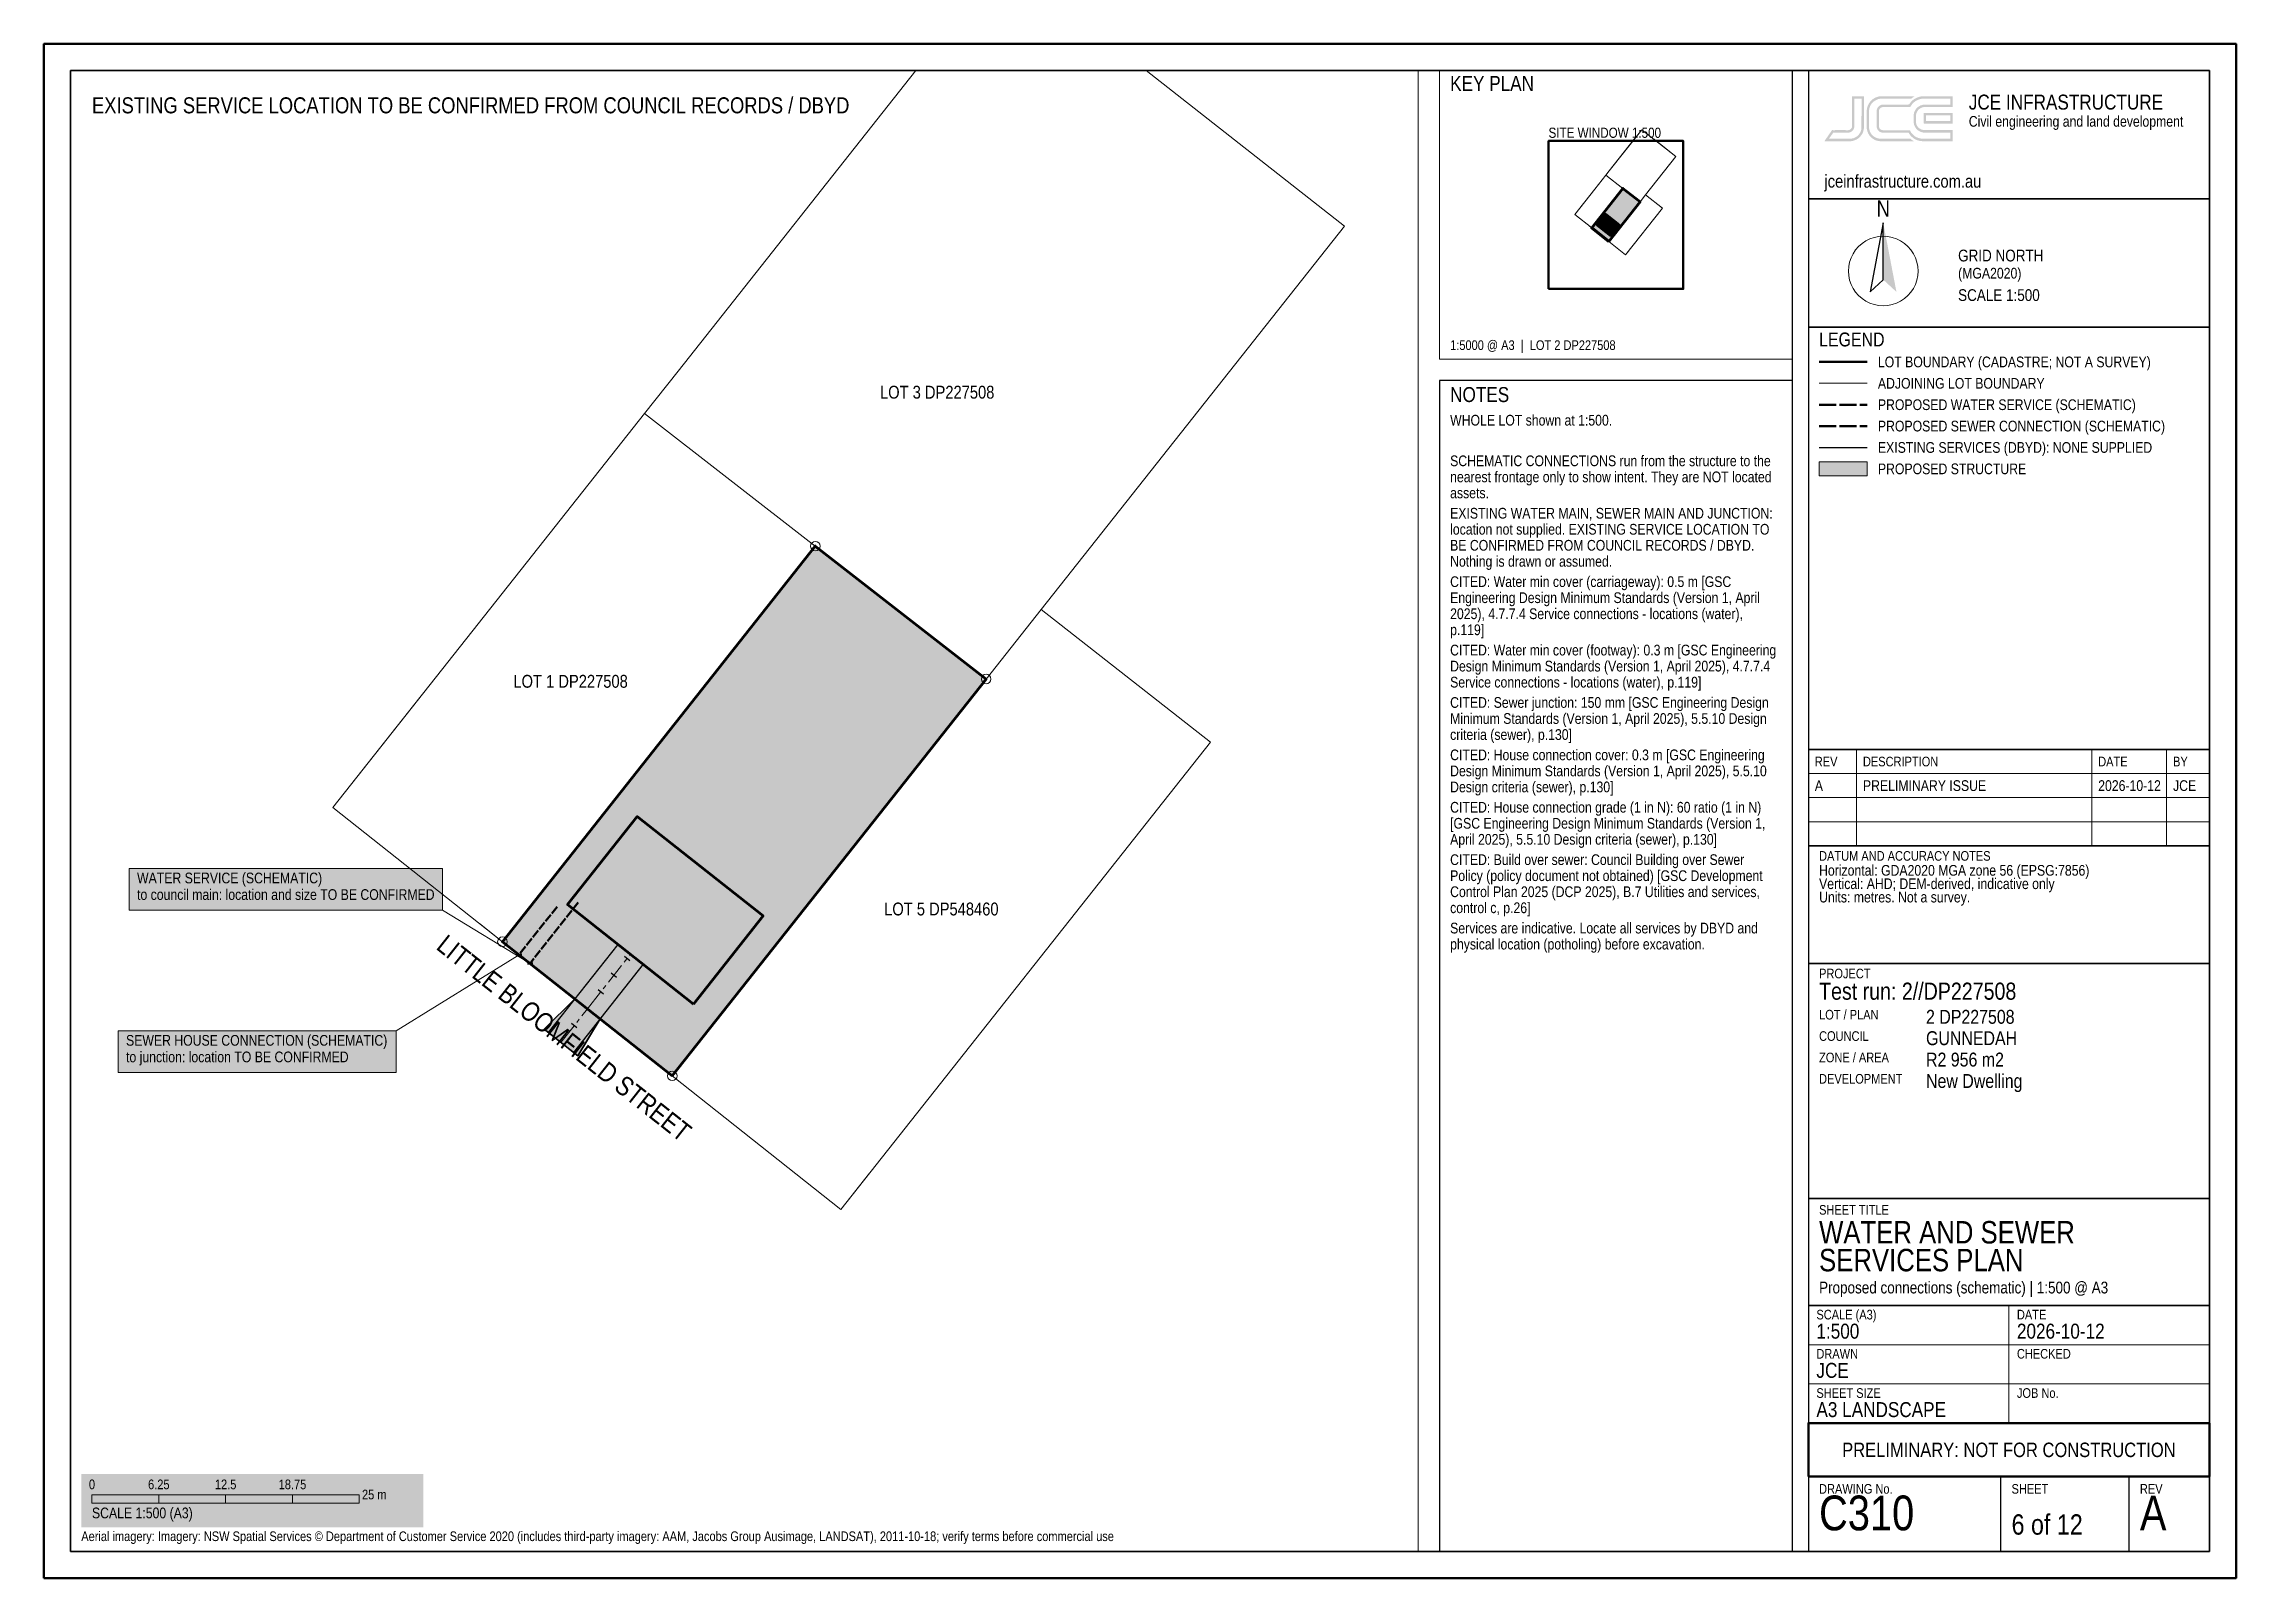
# Paper-space layout 'C310' of a CAD drawing. Header units: metres, sheet in millimetres. Extents: x 5 to 415, y 5 to 292.
# The model-space entities are those that its viewports show. They can reach past a viewport. Long polylines and large blocks are cut down to what shows.
import ezdxf
from ezdxf.enums import TextEntityAlignment as Align

# ---------------------------------------------------------------- set-up
doc = ezdxf.new("R2010")
doc.units = ezdxf.units.M
doc.header["$LTSCALE"] = 2.5
doc.linetypes.add('CENTER', pattern=[5.08, 3.175, -0.635, 0.635, -0.635])
doc.linetypes.add('DASHED', pattern=[1.524, 1.27, -0.254])
for name, color, linetype, lineweight in [('A-BLDG-SLAB', 5, 'CONTINUOUS', 50), ('C-ANNO-LOGO', 2, 'CONTINUOUS', 13), ('C-ANNO-LOTN', 7, 'CONTINUOUS', 25), ('C-ANNO-NOTE', 7, 'CONTINUOUS', 18), ('C-ANNO-NRTH', 7, 'CONTINUOUS', 18), ('C-ANNO-ROAD', 7, 'CONTINUOUS', 25), ('C-ANNO-STMP', 1, 'CONTINUOUS', 35), ('C-ANNO-TABL', 7, 'CONTINUOUS', 18), ('C-ANNO-TTLB', 7, 'CONTINUOUS', 25), ('C-ANNO-WNDW', 1, 'CONTINUOUS', 35), ('C-DATA-NONE', 1, 'CONTINUOUS', 25), ('C-DRIV-CNTR', 6, 'CENTER', 18), ('C-DRIV-XOVR', 7, 'CONTINUOUS', 35), ('C-IMAG-AERL', 8, 'CONTINUOUS', 13), ('C-PROP-ADJN', 9, 'CONTINUOUS', 13), ('C-PROP-BDY', 3, 'CONTINUOUS', 50), ('C-UTIL-OTHR', 8, 'CONTINUOUS', 25), ('C-UTIL-SEWR', 3, 'CONTINUOUS', 25), ('C-UTIL-WATR', 5, 'CONTINUOUS', 25)]:
    doc.layers.add(name, color=color, linetype=linetype, lineweight=lineweight)
doc.layers.add('C-ANNO-VPRT', color=7, linetype='CONTINUOUS', lineweight=13, plot=False)
doc.styles.add('ARIAL NARROW', font='arialn.ttf')
picture_1 = doc.add_image_def('image2.png', size_in_pixel=(572, 630))

msp = doc.modelspace()

# ---------------------------------------------------------------- hatches: boundary and pattern name
at = {"layer": 'A-BLDG-SLAB', "true_color": 0x1a33b2}
for points in [[(238462.93, 6569526.4), (238462.75, 6569526.24), (238462.57, 6569526.1), (238462.37, 6569525.97), (238462.16, 6569525.87), (238461.94, 6569525.79), (238461.71, 6569525.73), (238461.48, 6569525.69), (238461.24, 6569525.67), (238461.01, 6569525.68), (238460.77, 6569525.71), (238460.54, 6569525.76), (238460.32, 6569525.84), (238460.11, 6569525.93), (238459.9, 6569526.05), (238459.71, 6569526.19), (238447.94, 6569535.49), (238447.76, 6569535.64), (238447.6, 6569535.81), (238447.46, 6569536), (238447.33, 6569536.2), (238447.23, 6569536.41), (238447.15, 6569536.63), (238447.08, 6569536.86), (238447.05, 6569537.09), (238447.03, 6569537.33), (238447.04, 6569537.56), (238447.07, 6569537.8), (238447.12, 6569538.03), (238447.2, 6569538.25), (238447.29, 6569538.46), (238447.41, 6569538.67), (238447.55, 6569538.86), (238454.06, 6569547.1), (238454.21, 6569547.27), (238454.38, 6569547.44), (238454.57, 6569547.58), (238454.77, 6569547.7), (238454.98, 6569547.81), (238455.2, 6569547.89), (238455.43, 6569547.95), (238455.66, 6569547.99), (238455.9, 6569548.01), (238456.13, 6569548), (238456.36, 6569547.97), (238456.59, 6569547.92), (238456.82, 6569547.84), (238457.03, 6569547.75), (238457.24, 6569547.63), (238457.43, 6569547.49), (238469.2, 6569538.19), (238469.37, 6569538.04), (238469.53, 6569537.86), (238469.68, 6569537.68), (238469.8, 6569537.48), (238469.91, 6569537.27), (238469.99, 6569537.05), (238470.05, 6569536.82), (238470.09, 6569536.59), (238470.11, 6569536.35), (238470.1, 6569536.12), (238470.07, 6569535.88), (238470.02, 6569535.65), (238469.94, 6569535.43), (238469.85, 6569535.22), (238469.73, 6569535.01), (238469.59, 6569534.82), (238463.08, 6569526.58)], [(238449.43, 6569537.37), (238455.94, 6569545.61), (238467.71, 6569536.31), (238461.2, 6569528.07)]]:
    msp.add_hatch(color=7, dxfattribs=at).paths.add_polyline_path(points)
at = {"layer": 'A-BLDG-SLAB', "true_color": 0xc7d6ff, "transparency": 33554623}
msp.add_hatch(color=7, dxfattribs=at).paths.add_polyline_path([(238449.43, 6569537.37), (238455.94, 6569545.61), (238467.71, 6569536.31), (238461.2, 6569528.07)])
msp.add_hatch(color=7, dxfattribs=at).paths.add_polyline_path([(238449.43, 6569537.37), (238455.94, 6569545.61), (238467.71, 6569536.31), (238461.2, 6569528.07)])
at = {"layer": 'C-DRIV-XOVR', "true_color": 0xdbdbdb, "transparency": 33554610}
msp.add_hatch(color=7, dxfattribs=at).paths.add_polyline_path([(238456.49, 6569531.79), (238449.98, 6569523.55), (238447.63, 6569525.41), (238454.14, 6569533.65)])
msp.add_hatch(color=7, dxfattribs=at).paths.add_polyline_path([(238456.49, 6569531.79), (238449.98, 6569523.55), (238447.63, 6569525.41), (238454.14, 6569533.65)])
msp.add_hatch(color=7, dxfattribs=at).paths.add_polyline_path([(238456.49, 6569531.79), (238449.98, 6569523.55), (238447.63, 6569525.41), (238454.14, 6569533.65)])
at = {"layer": 'C-DRIV-XOVR', "true_color": 0xbfbfbf, "transparency": 33554572}
msp.add_hatch(color=7, dxfattribs=at).paths.add_polyline_path([(238450.37, 6569523.24), (238447.23, 6569525.72), (238450.11, 6569528.55), (238452.46, 6569526.69)])
msp.add_hatch(color=7, dxfattribs=at).paths.add_polyline_path([(238450.37, 6569523.24), (238447.23, 6569525.72), (238450.11, 6569528.55), (238452.46, 6569526.69)])
msp.add_hatch(color=7, dxfattribs=at).paths.add_polyline_path([(238450.37, 6569523.24), (238447.23, 6569525.72), (238450.11, 6569528.55), (238452.46, 6569526.69)])
at = {"layer": 'C-PROP-BDY', "true_color": 0xffe633, "transparency": 33554521}
msp.add_hatch(color=7, dxfattribs=at).paths.add_polyline_path([(238443.33, 6569533.9), (238472.59, 6569570.9), (238488.56, 6569558.47), (238459.21, 6569521.36)])
at = {"layer": 'C-PROP-BDY', "true_color": 0xe6f5e0}
msp.add_hatch(color=7, dxfattribs=at).paths.add_polyline_path([(238443.33, 6569533.9), (238472.59, 6569570.9), (238488.56, 6569558.47), (238459.21, 6569521.36)])

# ---------------------------------------------------------------- linework, layer by layer
at = {"layer": 'A-BLDG-SLAB', "lineweight": 60, "true_color": 0x14339e}
msp.add_lwpolyline([(238461.2, 6569528.07), (238449.43, 6569537.37), (238455.94, 6569545.61), (238467.71, 6569536.31)], close=True, dxfattribs=at)
at = {"layer": 'C-DRIV-CNTR', "lineweight": 13}
msp.add_lwpolyline([(238448.8, 6569524.48), (238451.28, 6569527.62), (238455.31, 6569532.72)], dxfattribs=at)
at = {"layer": 'C-DRIV-CNTR', "linetype": 'CONTINUOUS', "lineweight": 25}
for points in [[(238455.25, 6569532.13), (238454.75, 6569532.53)], [(238454.01, 6569530.56), (238453.51, 6569530.96)], [(238452.77, 6569528.99), (238452.27, 6569529.39)], [(238451.53, 6569527.42), (238451.03, 6569527.82)], [(238449.05, 6569524.28), (238448.55, 6569524.68)], [(238450.29, 6569525.85), (238449.79, 6569526.25)]]:
    msp.add_lwpolyline(points, dxfattribs=at)
at = {"layer": 'C-DRIV-XOVR', "lineweight": 30}
msp.add_lwpolyline([(238454.14, 6569533.65), (238456.49, 6569531.79), (238449.98, 6569523.55), (238447.63, 6569525.41)], close=True, dxfattribs=at)
at = {"layer": 'C-DRIV-XOVR', "lineweight": 35}
msp.add_lwpolyline([(238452.46, 6569526.69), (238450.11, 6569528.55), (238447.23, 6569525.72), (238450.37, 6569523.24)], close=True, dxfattribs=at)
at = {"layer": 'C-PROP-ADJN', "lineweight": 9, "true_color": 0x4c4c4c}
for points in [[(238522.07, 6569600.83), (238490.24, 6569625.82), (238459.75, 6569587.27), (238456.63, 6569583.32), (238472.59, 6569570.9), (238488.56, 6569558.47), (238493.7, 6569564.98)], [(238472.59, 6569570.9), (238456.63, 6569583.32), (238446.15, 6569570.07), (238427.46, 6569546.45), (238443.33, 6569533.9)], [(238509.54, 6569552.57), (238493.7, 6569564.98), (238488.56, 6569558.47), (238459.21, 6569521.36), (238474.97, 6569508.86)]]:
    msp.add_lwpolyline(points, close=True, dxfattribs=at)
at = {"layer": 'C-PROP-ADJN', "lineweight": 13, "true_color": 0x595959}
for points in [[(238483.17, 6569616.88), (238459.75, 6569587.27), (238456.63, 6569583.32), (238472.59, 6569570.9), (238488.56, 6569558.47), (238493.7, 6569564.98), (238522.07, 6569600.83)], [(238522.07, 6569600.83), (238501.63, 6569616.88)], [(238435.61, 6569556.75), (238427.46, 6569546.45), (238443.33, 6569533.9), (238461.4, 6569556.75)], [(238477.66, 6569544.69), (238459.21, 6569521.36), (238474.97, 6569508.86), (238477.66, 6569512.26)], [(238441.19, 6569535.6), (238443.33, 6569533.9), (238444.67, 6569535.6)], [(238468.26, 6569532.81), (238459.21, 6569521.36), (238459.28, 6569521.3)]]:
    msp.add_lwpolyline(points, dxfattribs=at)
for points in [[(238472.59, 6569570.9), (238456.63, 6569583.32), (238446.15, 6569570.07), (238427.46, 6569546.45), (238443.33, 6569533.9)], [(238509.54, 6569552.57), (238493.7, 6569564.98), (238488.56, 6569558.47), (238459.21, 6569521.36), (238474.97, 6569508.86)]]:
    msp.add_lwpolyline(points, close=True, dxfattribs=at)
at = {"layer": 'C-PROP-BDY', "lineweight": 60}
msp.add_lwpolyline([(238459.21, 6569521.36), (238488.56, 6569558.47), (238472.59, 6569570.9), (238443.33, 6569533.9)], close=True, dxfattribs=at)
at = {"layer": 'C-PROP-BDY', "lineweight": 50}
msp.add_lwpolyline([(238459.21, 6569521.36), (238488.56, 6569558.47), (238472.59, 6569570.9), (238443.33, 6569533.9)], close=True, dxfattribs=at)
at = {"layer": 'C-PROP-BDY', "lineweight": 35}
msp.add_lwpolyline([(238459.21, 6569521.36), (238488.56, 6569558.47), (238472.59, 6569570.9), (238443.33, 6569533.9)], close=True, dxfattribs=at)
at = {"layer": 'C-PROP-BDY', "lineweight": 50}
for points in [[(238461.4, 6569556.75), (238443.33, 6569533.9), (238459.21, 6569521.36)], [(238459.21, 6569521.36), (238477.66, 6569544.69)], [(238444.67, 6569535.6), (238443.33, 6569533.9), (238459.21, 6569521.36)], [(238459.21, 6569521.36), (238468.26, 6569532.81)]]:
    msp.add_lwpolyline(points, dxfattribs=at)
at = {"layer": 'C-UTIL-SEWR', "linetype": 'DASHED', "lineweight": 50, "true_color": 0x8c4c0d}
msp.add_lwpolyline([(238448.45, 6569537.18), (238444.88, 6569532.68)], dxfattribs=at)
at = {"layer": 'C-UTIL-WATR', "linetype": 'DASHED', "lineweight": 50, "true_color": 0x0059cc}
msp.add_lwpolyline([(238450.41, 6569537.56), (238445.91, 6569531.87)], dxfattribs=at)

# ---------------------------------------------------------------- pictures from other files: only their frames are drawn
at = {"layer": 'C-IMAG-AERL'}
image = msp.add_image(picture_1, insert=(238402.95, 6569476.88), size_in_units=(126, 138.5), dxfattribs=dict(at, fade=35))

psp = doc.layouts.new('C310')

# ---------------------------------------------------------------- hatches: boundary and pattern name
at = {"layer": 'A-BLDG-SLAB', "true_color": 0xc7d6ff, "transparency": 33554585}
psp.add_hatch(color=7, dxfattribs=at).paths.add_polyline_path([(337, 211.2), (346, 211.2), (346, 213.8), (337, 213.8)])
at = {"layer": 'C-ANNO-LOGO', "true_color": 0xc79929}
h = psp.add_hatch(color=7, dxfattribs=at)
h.paths.add_polyline_path([(345.37, 282.21), (343.18, 282.21), (343.18, 276.57), (343.12, 276.31), (342.96, 276.08), (342.68, 275.9), (342.43, 275.85), (340.09, 275.86), (339.88, 275.84), (339.43, 275.86), (338.08, 273.92), (338.02, 273.79), (342.91, 273.78), (343.14, 273.81), (343.49, 273.89), (344.02, 274.11), (344.42, 274.38), (344.68, 274.64), (344.94, 274.95), (345.18, 275.38), (345.28, 275.7), (345.38, 276.15)])
h.paths.add_polyline_path([(344.92, 281.76), (344.95, 281.7), (344.92, 276.05), (344.76, 275.53), (344.47, 275.07), (344.11, 274.71), (343.76, 274.49), (343.43, 274.35), (343.03, 274.26), (342.68, 274.24), (342.32, 274.26), (342.04, 274.24), (338.88, 274.25), (338.87, 274.28), (339.65, 275.39), (342.56, 275.39), (342.97, 275.53), (343.19, 275.69), (343.36, 275.87), (343.49, 276.09), (343.59, 276.39), (343.6, 281.73), (343.63, 281.76)], flags=16)
psp.add_hatch(color=7, dxfattribs=at).paths.add_polyline_path([(346.68, 281.33), (346.34, 280.89), (346.16, 280.55), (346.02, 280.18), (345.94, 279.82), (345.92, 279.59), (345.92, 276.15), (346.02, 275.66), (346.21, 275.19), (346.49, 274.76), (346.76, 274.48), (347.07, 274.23), (347.45, 274.02), (347.78, 273.89), (348.19, 273.81), (348.48, 273.78), (354.69, 273.79), (354.67, 273.84), (354.4, 273.99), (354.08, 274.25), (348.52, 274.24), (348.15, 274.29), (347.69, 274.42), (347.23, 274.68), (346.87, 275.01), (346.65, 275.3), (346.48, 275.63), (346.36, 276.16), (346.36, 279.65), (346.39, 279.89), (346.53, 280.31), (346.71, 280.65), (346.86, 280.87), (347.18, 281.18), (347.47, 281.39), (347.99, 281.64), (348.48, 281.75), (349.01, 281.76), (354.24, 281.75), (354.67, 282.07), (354.85, 282.16), (354.86, 282.21), (348.44, 282.21), (348.09, 282.14), (347.58, 281.96), (347.07, 281.68)])
h = psp.add_hatch(color=7, dxfattribs=at)
h.paths.add_polyline_path([(361.99, 282.19), (356.38, 282.21), (356.16, 282.18), (355.84, 282.12), (355.35, 281.96), (354.82, 281.68), (354.49, 281.44), (354.19, 281.14), (353.82, 280.66), (353.39, 280.64), (348.98, 280.65), (348.8, 280.64), (348.54, 280.55), (348.23, 280.37), (348.03, 280.17), (347.86, 279.89), (347.79, 279.65), (347.79, 276.36), (347.88, 276.07), (348.01, 275.86), (348.18, 275.67), (348.37, 275.53), (348.75, 275.39), (353.74, 275.37), (354.12, 274.82), (354.53, 274.43), (355.03, 274.11), (355.32, 273.98), (355.79, 273.85), (356.33, 273.78), (361.98, 273.79), (361.99, 275.84), (361.96, 275.86), (356.59, 275.86), (356.17, 275.96), (355.74, 276.19), (355.43, 276.5), (355.24, 276.84), (355.18, 277.02), (355.14, 277.23), (355.14, 278.72), (355.23, 279.11), (355.37, 279.38), (355.53, 279.61), (355.69, 279.77), (355.95, 279.95), (356.23, 280.09), (356.44, 280.15), (356.77, 280.19), (361.99, 280.19)])
h.paths.add_polyline_path([(361.56, 281.73), (361.56, 280.67), (361.54, 280.65), (356.56, 280.64), (355.99, 280.48), (355.52, 280.21), (355.14, 279.84), (354.96, 279.57), (354.8, 279.23), (354.74, 279.02), (354.69, 278.71), (354.69, 277.35), (354.74, 276.98), (354.8, 276.78), (354.96, 276.43), (355.15, 276.15), (355.42, 275.88), (355.73, 275.66), (356.08, 275.5), (356.56, 275.39), (361.49, 275.41), (361.56, 275.36), (361.56, 274.28), (361.53, 274.25), (356.66, 274.26), (356.6, 274.24), (356.13, 274.26), (355.47, 274.42), (355.06, 274.62), (354.75, 274.83), (354.29, 275.3), (354.19, 275.45), (353.99, 275.85), (348.89, 275.85), (348.66, 275.9), (348.49, 275.99), (348.35, 276.13), (348.25, 276.3), (348.22, 276.47), (348.23, 279.61), (348.28, 279.77), (348.41, 279.94), (348.68, 280.13), (348.98, 280.19), (354.05, 280.19), (354.09, 280.22), (354.22, 280.46), (354.41, 280.72), (354.78, 281.09), (354.97, 281.24), (355.29, 281.44), (355.55, 281.55), (355.93, 281.68), (356.34, 281.75), (361.54, 281.76)], flags=16)
h = psp.add_hatch(color=7, dxfattribs=at)
h.paths.add_polyline_path([(356.58, 279.08), (356.57, 277.13), (356.61, 277.09), (361.62, 277.08), (361.99, 277.1), (361.99, 279.09)])
h.paths.add_polyline_path([(357.01, 278.61), (357.08, 278.65), (361.54, 278.64), (361.56, 278.62), (361.56, 277.56), (361.54, 277.54), (357.04, 277.54), (357.01, 277.61)], flags=16)
at = {"layer": 'C-ANNO-NOTE', "true_color": 0xffffff, "transparency": 33554656}
for points in [[(20.93, 129.97), (79.56, 129.97), (79.56, 137.77), (20.93, 137.77)], [(18.87, 99.6), (70.86, 99.6), (70.86, 107.4), (18.87, 107.4)]]:
    psp.add_hatch(color=7, dxfattribs=at).paths.add_polyline_path(points)
at = {"layer": 'C-ANNO-NRTH', "true_color": 0x000000}
for points in [[(349, 258.5), (351.47, 245.6), (349, 247.88)], [(14, 20.6), (26.5, 20.6), (26.5, 19), (14, 19)], [(39, 20.6), (51.5, 20.6), (51.5, 19), (39, 19)]]:
    psp.add_hatch(color=7, dxfattribs=at).paths.add_polyline_path(points)
at = {"layer": 'C-ANNO-NRTH', "true_color": 0xffffff, "transparency": 33554636}
psp.add_hatch(color=7, dxfattribs=at).paths.add_polyline_path([(12, 24.5), (76, 24.5), (76, 14.5), (12, 14.5)])

# ---------------------------------------------------------------- linework, layer by layer
at = {"layer": 'A-BLDG-SLAB', "lineweight": 18, "true_color": 0x14339e}
psp.add_lwpolyline([(337, 211.2), (346, 211.2), (346, 213.8), (337, 213.8)], close=True, dxfattribs=at)
at = {"layer": 'C-ANNO-NRTH', "lineweight": 25}
psp.add_lwpolyline([(349, 258.5), (346.53, 245.6), (349, 247.88)], close=True, dxfattribs=at)
at = {"layer": 'C-ANNO-NRTH', "lineweight": 18}
for points in [[(345.04, 254.66), (344.4, 254.1)], [(345.75, 255.13), (345.04, 254.66)], [(346.51, 255.51), (345.75, 255.13)], [(347.32, 255.78), (346.51, 255.51)], [(348.15, 255.94), (347.32, 255.78)], [(349, 256), (348.15, 255.94)], [(349.85, 255.94), (349, 256)], [(350.68, 255.78), (349.85, 255.94)], [(351.49, 255.51), (350.68, 255.78)], [(352.25, 255.13), (351.49, 255.51)], [(352.96, 254.66), (352.25, 255.13)], [(353.6, 254.1), (352.96, 254.66)], [(342.56, 250.35), (342.5, 249.5)], [(342.72, 251.18), (342.56, 250.35)], [(342.99, 251.99), (342.72, 251.18)], [(343.37, 252.75), (342.99, 251.99)], [(343.84, 253.46), (343.37, 252.75)], [(344.4, 254.1), (343.84, 253.46)], [(354.16, 253.46), (353.6, 254.1)], [(354.63, 252.75), (354.16, 253.46)], [(355.01, 251.99), (354.63, 252.75)], [(355.28, 251.18), (355.01, 251.99)], [(355.44, 250.35), (355.28, 251.18)], [(355.5, 249.5), (355.44, 250.35)], [(342.5, 249.5), (342.56, 248.65)], [(342.56, 248.65), (342.72, 247.82)], [(342.72, 247.82), (342.99, 247.01)], [(342.99, 247.01), (343.37, 246.25)], [(343.37, 246.25), (343.84, 245.54)], [(354.16, 245.54), (354.63, 246.25)], [(354.63, 246.25), (355.01, 247.01)], [(355.01, 247.01), (355.28, 247.82)], [(355.28, 247.82), (355.44, 248.65)], [(355.44, 248.65), (355.5, 249.5)], [(343.84, 245.54), (344.4, 244.9)], [(344.4, 244.9), (345.04, 244.34)], [(345.04, 244.34), (345.75, 243.87)], [(345.75, 243.87), (346.51, 243.49)], [(346.51, 243.49), (347.32, 243.22)], [(347.32, 243.22), (348.15, 243.06)], [(348.15, 243.06), (349, 243)], [(349, 243), (349.85, 243.06)], [(349.85, 243.06), (350.68, 243.22)], [(350.68, 243.22), (351.49, 243.49)], [(351.49, 243.49), (352.25, 243.87)], [(352.25, 243.87), (352.96, 244.34)], [(352.96, 244.34), (353.6, 244.9)], [(353.6, 244.9), (354.16, 245.54)]]:
    psp.add_lwpolyline(points, dxfattribs=at)
for points in [[(14, 19), (26.5, 19), (26.5, 20.6), (14, 20.6)], [(26.5, 19), (39, 19), (39, 20.6), (26.5, 20.6)], [(39, 19), (51.5, 19), (51.5, 20.6), (39, 20.6)], [(51.5, 19), (64, 19), (64, 20.6), (51.5, 20.6)]]:
    psp.add_lwpolyline(points, close=True, dxfattribs=at)
at = {"layer": 'C-ANNO-STMP', "lineweight": 50, "true_color": 0xb81a1a}
psp.add_lwpolyline([(335, 24), (410, 24), (410, 34), (335, 34)], close=True, dxfattribs=at)
at = {"layer": 'C-ANNO-TABL', "lineweight": 25}
psp.add_lwpolyline([(266, 10), (332, 10), (332, 229), (266, 229)], close=True, dxfattribs=at)
at = {"layer": 'C-ANNO-TABL', "lineweight": 13}
for points in [[(344, 142), (344, 160)], [(388, 142), (388, 160)], [(402, 142), (402, 160)], [(335, 155.5), (410, 155.5)], [(335, 151), (410, 151)], [(335, 146.5), (410, 146.5)]]:
    psp.add_lwpolyline(points, dxfattribs=at)
at = {"layer": 'C-ANNO-TTLB', "lineweight": 50}
psp.add_lwpolyline([(5, 5), (415, 5), (415, 292), (5, 292)], close=True, dxfattribs=at)
at = {"layer": 'C-ANNO-TTLB', "lineweight": 35}
psp.add_lwpolyline([(10, 10), (410, 10), (410, 287), (10, 287)], close=True, dxfattribs=at)
at = {"layer": 'C-ANNO-TTLB', "lineweight": 25}
for points in [[(10, 10), (332, 10), (332, 287), (10, 287)], [(335, 263), (410, 263), (410, 287), (335, 287)], [(335, 239), (410, 239), (410, 263), (335, 263)], [(335, 160), (410, 160), (410, 239), (335, 239)], [(335, 142), (410, 142), (410, 160), (335, 160)], [(335, 120), (410, 120), (410, 142), (335, 142)], [(335, 76), (410, 76), (410, 120), (335, 120)], [(335, 56), (410, 56), (410, 76), (335, 76)], [(335, 34), (410, 34), (410, 56), (335, 56)], [(335, 10), (410, 10), (410, 24), (335, 24)]]:
    psp.add_lwpolyline(points, close=True, dxfattribs=at)
at = {"layer": 'C-ANNO-TTLB', "lineweight": 18}
for points in [[(372.5, 34), (372.5, 56)], [(335, 48.67), (410, 48.67)], [(335, 41.33), (410, 41.33)]]:
    psp.add_lwpolyline(points, dxfattribs=at)
at = {"layer": 'C-ANNO-TTLB', "lineweight": 25}
for points in [[(371, 10), (371, 24)], [(395, 10), (395, 24)]]:
    psp.add_lwpolyline(points, dxfattribs=at)
at = {"layer": 'C-ANNO-WNDW', "lineweight": 50}
psp.add_lwpolyline([(286.4, 246.15), (311.6, 246.15), (311.6, 273.85), (286.4, 273.85)], close=True, dxfattribs=at)
at = {"layer": 'C-PROP-ADJN', "lineweight": 13, "true_color": 0x595959}
psp.add_lwpolyline([(337, 228.5), (346, 228.5)], dxfattribs=at)
at = {"layer": 'C-PROP-BDY', "lineweight": 50, "true_color": 0x00801a}
psp.add_lwpolyline([(337, 232.5), (346, 232.5)], dxfattribs=at)
at = {"layer": 'C-PROP-BDY', "lineweight": 18, "true_color": 0x00801a}
for points in [[(150.19, 198.04), (150.12, 198.39), (149.93, 198.68), (149.64, 198.87), (149.29, 198.94), (148.95, 198.87), (148.66, 198.68), (148.46, 198.39), (148.39, 198.04), (148.46, 197.7), (148.66, 197.4), (148.95, 197.21), (149.29, 197.14), (149.64, 197.21), (149.93, 197.4), (150.12, 197.7)], [(182.13, 173.19), (182.06, 173.53), (181.86, 173.83), (181.57, 174.02), (181.23, 174.09), (180.88, 174.02), (180.59, 173.83), (180.4, 173.53), (180.33, 173.19), (180.4, 172.84), (180.59, 172.55), (180.88, 172.36), (181.23, 172.29), (181.57, 172.36), (181.86, 172.55), (182.06, 172.84)], [(91.67, 124.05), (91.6, 124.39), (91.41, 124.68), (91.12, 124.88), (90.77, 124.95), (90.43, 124.88), (90.14, 124.68), (89.94, 124.39), (89.87, 124.05), (89.94, 123.7), (90.14, 123.41), (90.43, 123.22), (90.77, 123.15), (91.12, 123.22), (91.41, 123.41), (91.6, 123.7)], [(123.42, 98.96), (123.35, 99.3), (123.15, 99.6), (122.86, 99.79), (122.52, 99.86), (122.17, 99.79), (121.88, 99.6), (121.69, 99.3), (121.62, 98.96), (121.69, 98.61), (121.88, 98.32), (122.17, 98.13), (122.52, 98.06), (122.86, 98.13), (123.15, 98.32), (123.35, 98.61)]]:
    psp.add_lwpolyline(points, close=True, dxfattribs=at)
at = {"layer": 'C-UTIL-OTHR', "lineweight": 25, "true_color": 0x808080}
psp.add_lwpolyline([(337, 216.5), (346, 216.5)], dxfattribs=at)
at = {"layer": 'C-UTIL-SEWR', "linetype": 'DASHED', "lineweight": 50, "true_color": 0x8c4c0d}
psp.add_lwpolyline([(337, 220.5), (346, 220.5)], dxfattribs=at)
at = {"layer": 'C-UTIL-SEWR', "lineweight": 15}
psp.add_lwpolyline([(93.87, 121.6), (70.86, 107.4)], dxfattribs=at)
at = {"layer": 'C-UTIL-SEWR', "lineweight": 50}
psp.add_lwpolyline([(93.37, 121.6), (94.37, 121.6)], dxfattribs=at)
at = {"layer": 'C-UTIL-SEWR', "lineweight": 13}
psp.add_lwpolyline([(18.87, 99.6), (70.86, 99.6), (70.86, 107.4), (18.87, 107.4)], close=True, dxfattribs=at)
at = {"layer": 'C-UTIL-WATR', "linetype": 'DASHED', "lineweight": 50, "true_color": 0x0059cc}
psp.add_lwpolyline([(337, 224.5), (346, 224.5)], dxfattribs=at)
at = {"layer": 'C-UTIL-WATR', "lineweight": 13}
psp.add_lwpolyline([(20.93, 129.97), (79.56, 129.97), (79.56, 137.77), (20.93, 137.77)], close=True, dxfattribs=at)
at = {"layer": 'C-UTIL-WATR', "lineweight": 15}
psp.add_lwpolyline([(95.93, 119.97), (79.56, 129.97)], dxfattribs=at)
at = {"layer": 'C-UTIL-WATR', "lineweight": 50}
psp.add_lwpolyline([(95.43, 119.97), (96.43, 119.97)], dxfattribs=at)

# ---------------------------------------------------------------- texts
at = {"layer": 'C-ANNO-LOTN', "true_color": 0x404040, "style": 'ARIAL NARROW'}
for s, p in [('LOT 3 DP227508', (172.07, 226.84)), ('LOT 1 DP227508', (103.51, 172.76)), ('LOT 5 DP548460', (172.85, 130.17))]:
    psp.add_text(s, height=2.4, dxfattribs=at).set_placement(p, align=Align.MIDDLE_CENTER)
at = {"layer": 'C-ANNO-NOTE', "style": 'ARIAL NARROW'}
for s, height, p in [('KEY PLAN', 2.8, (268, 286)), ('WHOLE LOT shown at 1:500.', 2, (268, 222.6)), ('SCHEMATIC CONNECTIONS run from the structure to the', 2, (268, 215)), ('nearest frontage only to show intent. They are NOT located', 2, (268, 212)), ('assets.', 2, (268, 209)), ('EXISTING WATER MAIN, SEWER MAIN AND JUNCTION:', 2, (268, 205.2)), ('location not supplied. EXISTING SERVICE LOCATION TO', 2, (268, 202.2)), ('BE CONFIRMED FROM COUNCIL RECORDS / DBYD.', 2, (268, 199.2)), ('Nothing is drawn or assumed.', 2, (268, 196.2)), ('CITED: Water min cover (carriageway): 0.5 m [GSC', 2, (268, 192.4)), ('Engineering Design Minimum Standards (Version 1, April', 2, (268, 189.4)), ('2025), 4.7.7.4 Service connections - locations (water),', 2, (268, 186.4)), ('p.119]', 2, (268, 183.4)), ('CITED: Water min cover (footway): 0.3 m [GSC Engineering', 2, (268, 179.6)), ('Design Minimum Standards (Version 1, April 2025), 4.7.7.4', 2, (268, 176.6)), ('Service connections - locations (water), p.119]', 2, (268, 173.6)), ('CITED: Sewer junction: 150 mm [GSC Engineering Design', 2, (268, 169.8)), ('Minimum Standards (Version 1, April 2025), 5.5.10 Design', 2, (268, 166.8)), ('criteria (sewer), p.130]', 2, (268, 163.8)), ('CITED: House connection cover: 0.3 m [GSC Engineering', 2, (268, 160)), ('Design Minimum Standards (Version 1, April 2025), 5.5.10', 2, (268, 157)), ('Design criteria (sewer), p.130]', 2, (268, 154)), ('CITED: House connection grade (1 in N): 60 ratio (1 in N)', 2, (268, 150.2)), ('April 2025), 5.5.10 Design criteria (sewer), p.130]', 2, (268, 144.2)), ('[GSC Engineering Design Minimum Standards (Version 1,', 2, (268, 147.2)), ('CITED: Build over sewer: Council Building over Sewer', 2, (268, 140.4)), ('Policy (policy document not obtained) [GSC Development', 2, (268, 137.4)), ('control c, p.26]', 2, (268, 131.4)), ('Control Plan 2025 (DCP 2025), B.7 Utilities and services,', 2, (268, 134.4)), ('Services are indicative. Locate all services by DBYD and', 2, (268, 127.6)), ('physical location (potholing) before excavation.', 2, (268, 124.6))]:
    psp.add_text(s, height=height, dxfattribs=at).set_placement(p, align=Align.TOP_LEFT)
psp.add_text('1:5000 @ A3  |  LOT 2 DP227508', height=1.8, dxfattribs=at).set_placement((268, 234.2), align=Align.BOTTOM_LEFT)
at = {"layer": 'C-ANNO-NOTE', "true_color": 0x000000, "style": 'ARIAL NARROW'}
psp.add_text('NOTES', height=2.8, dxfattribs=at).set_placement((268, 227.8), align=Align.TOP_LEFT)
at = {"layer": 'C-ANNO-NOTE', "true_color": 0x404040, "style": 'ARIAL NARROW'}
psp.add_text('Aerial imagery: Imagery: NSW Spatial Services © Department of Customer Service 2020 (includes third-party imagery: AAM, Jacobs Group Ausimage, LANDSAT), 2011-10-18; verify terms before commercial use', height=1.8, dxfattribs=at).set_placement((12, 11.4), align=Align.BOTTOM_LEFT)
at = {"layer": 'C-ANNO-NRTH', "style": 'ARIAL NARROW'}
psp.add_text('N', height=3, dxfattribs=at).set_placement((349, 261.2), align=Align.MIDDLE_CENTER)
for s, height, p in [('GRID NORTH', 2.2, (363, 253.5)), ('(MGA2020)', 2, (363, 250.1)), ('SCALE 1:500', 2.2, (363, 246.1)), ('SCALE 1:500 (A3)', 2, (14, 18.2))]:
    psp.add_text(s, height=height, dxfattribs=at).set_placement(p, align=Align.TOP_LEFT)
for s, p in [('0', (14, 21.1)), ('6.25', (26.5, 21.1)), ('12.5', (39, 21.1)), ('18.75', (51.5, 21.1))]:
    psp.add_text(s, height=1.8, dxfattribs=at).set_placement(p, align=Align.BOTTOM_CENTER)
psp.add_text('25 m', height=1.8, dxfattribs=at).set_placement((64.5, 19.2), align=Align.BOTTOM_LEFT)
at = {"layer": 'C-ANNO-ROAD', "true_color": 0x333333, "style": 'ARIAL NARROW'}
psp.add_text('LITTLE BLOOMFIELD STREET', height=3.6, rotation=-38.3208, dxfattribs=at).set_placement((102.3, 106.01), align=Align.MIDDLE_CENTER)
at = {"layer": 'C-ANNO-STMP', "true_color": 0xb81a1a, "style": 'ARIAL NARROW'}
psp.add_text('PRELIMINARY: NOT FOR CONSTRUCTION', height=2.7, dxfattribs=at).set_placement((372.5, 29), align=Align.MIDDLE_CENTER)
at = {"layer": 'C-ANNO-TABL', "style": 'ARIAL NARROW'}
for s, height, p in [('REV', 1.8, (336.2, 157.75)), ('DESCRIPTION', 1.8, (345.2, 157.75)), ('DATE', 1.8, (389.2, 157.75)), ('BY', 1.8, (403.2, 157.75)), ('A', 2, (336.2, 153.25)), ('PRELIMINARY ISSUE', 2, (345.2, 153.25)), ('2026-10-12', 2, (389.2, 153.25)), ('JCE', 2, (403.2, 153.25))]:
    psp.add_text(s, height=height, dxfattribs=at).set_placement(p, align=Align.MIDDLE_LEFT)
at = {"layer": 'C-ANNO-TTLB', "style": 'ARIAL NARROW'}
for s, height, p in [('JCE INFRASTRUCTURE', 2.8, (365, 282.5)), ('LEGEND', 2.6, (337, 238)), ('Vertical: AHD; DEM-derived, indicative only', 2, (337, 135.9)), ('Horizontal: GDA2020 MGA zone 56 (EPSG:7856)', 2, (337, 138.4)), ('Units: metres. Not a survey.', 2, (337, 133.4)), ('Test run: 2//DP227508', 3.2, (337, 116.4)), ('2 DP227508', 2.6, (357, 111.3)), ('GUNNEDAH', 2.6, (357, 107.3)), ('R2 956 m2', 2.6, (357, 103.3)), ('New Dwelling', 2.6, (357, 99.3)), ('WATER AND SEWER', 4.2, (337, 71.8)), ('SERVICES PLAN', 4.2, (337, 66.6)), ('1:500', 2.8, (336.5, 52.6)), ('2026-10-12', 2.8, (374, 52.6)), ('JCE', 2.8, (336.5, 45.27)), ('A3 LANDSCAPE', 2.8, (336.5, 37.93))]:
    psp.add_text(s, height=height, dxfattribs=at).set_placement(p, align=Align.TOP_LEFT)
at = {"layer": 'C-ANNO-TTLB', "true_color": 0x404040, "style": 'ARIAL NARROW'}
psp.add_text('Civil engineering and land development', height=2, dxfattribs=at).set_placement((365, 278.5), align=Align.TOP_LEFT)
at = {"layer": 'C-ANNO-TTLB', "true_color": 0x1a408c, "style": 'ARIAL NARROW'}
psp.add_text('jceinfrastructure.com.au', height=2.4, dxfattribs=at).set_placement((338, 267.5), align=Align.TOP_LEFT)
at = {"layer": 'C-ANNO-TTLB', "style": 'ARIAL NARROW'}
for s, p in [('LOT BOUNDARY (CADASTRE; NOT A SURVEY)', (348, 232.5)), ('ADJOINING LOT BOUNDARY', (348, 228.5)), ('PROPOSED WATER SERVICE (SCHEMATIC)', (348, 224.5)), ('PROPOSED SEWER CONNECTION (SCHEMATIC)', (348, 220.5)), ('EXISTING SERVICES (DBYD): NONE SUPPLIED', (348, 216.5)), ('PROPOSED STRUCTURE', (348, 212.5))]:
    psp.add_text(s, height=2, dxfattribs=at).set_placement(p, align=Align.MIDDLE_LEFT)
at = {"layer": 'C-ANNO-TTLB', "true_color": 0x595959, "style": 'ARIAL NARROW'}
for s, p in [('DATUM AND ACCURACY NOTES', (337, 141)), ('PROJECT', (337, 119)), ('LOT / PLAN', (337, 111.3)), ('COUNCIL', (337, 107.3)), ('ZONE / AREA', (337, 103.3)), ('DEVELOPMENT', (337, 99.3)), ('SHEET TITLE', (337, 74.8)), ('SCALE (A3)', (336.5, 55.2)), ('DATE', (374, 55.2)), ('DRAWN', (336.5, 47.87)), ('CHECKED', (374, 47.87)), ('SHEET SIZE', (336.5, 40.53)), ('JOB No.', (374, 40.53)), ('DRAWING No.', (337, 22.6)), ('SHEET', (373, 22.6)), ('REV', (397, 22.6))]:
    psp.add_text(s, height=1.8, dxfattribs=at).set_placement(p, align=Align.TOP_LEFT)
at = {"layer": 'C-ANNO-TTLB', "true_color": 0x333333, "style": 'ARIAL NARROW'}
psp.add_text('Proposed connections (schematic) | 1:500 @ A3', height=2.2, dxfattribs=at).set_placement((337, 57.6), align=Align.BOTTOM_LEFT)
at = {"layer": 'C-ANNO-TTLB', "style": 'ARIAL NARROW'}
for s, height, p in [('C310', 6.5, (337, 12)), ('6 of 12', 3.8, (373, 12)), ('A', 6.5, (397, 12))]:
    psp.add_text(s, height=height, dxfattribs=at).set_placement(p, align=Align.BOTTOM_LEFT)
at = {"layer": 'C-ANNO-WNDW', "true_color": 0xcc1a1a, "style": 'ARIAL NARROW'}
psp.add_text('SITE WINDOW 1:500', height=1.9, dxfattribs=at).set_placement((286.4, 273.85), align=Align.BOTTOM_LEFT)
at = {"layer": 'C-DATA-NONE', "true_color": 0xcc1a1a, "style": 'ARIAL NARROW'}
psp.add_text('EXISTING SERVICE LOCATION TO BE CONFIRMED FROM COUNCIL RECORDS / DBYD', height=3, dxfattribs=at).set_placement((14, 282), align=Align.TOP_LEFT)
at = {"layer": 'C-UTIL-SEWR', "true_color": 0x8c4c0d, "style": 'ARIAL NARROW'}
for s, p in [('SEWER HOUSE CONNECTION (SCHEMATIC)', (20.37, 106.6)), ('to junction: location TO BE CONFIRMED', (20.37, 103.5))]:
    psp.add_text(s, height=2, dxfattribs=at).set_placement(p, align=Align.TOP_LEFT)
at = {"layer": 'C-UTIL-WATR', "true_color": 0x0059cc, "style": 'ARIAL NARROW'}
for s, p in [('WATER SERVICE (SCHEMATIC)', (22.43, 136.97)), ('to council main: location and size TO BE CONFIRMED', (22.43, 133.87))]:
    psp.add_text(s, height=2, dxfattribs=at).set_placement(p, align=Align.TOP_LEFT)

# ---------------------------------------------------------------- viewports
at = {"layer": 'C-ANNO-VPRT'}
vp = psp.add_viewport(center=(136, 148.5), size=(252, 277), view_center_point=(238465.95, 6569546.13), view_height=138.5, dxfattribs=at)
vp.frozen_layers = ['C-ANNO-LOGO', 'C-ANNO-LOTN', 'C-ANNO-NOTE', 'C-ANNO-NRTH', 'C-ANNO-ROAD', 'C-ANNO-STMP', 'C-ANNO-TABL', 'C-ANNO-TTLB', 'C-ANNO-VPRT', 'C-ANNO-WNDW', 'C-DATA-NONE', 'C-UTIL-OTHR']
vp = psp.add_viewport(center=(299, 260), size=(66, 54), view_center_point=(238465.95, 6569546.13), view_height=270, status=3, dxfattribs=at)
vp.frozen_layers = ['C-ANNO-LOGO', 'C-ANNO-LOTN', 'C-ANNO-NOTE', 'C-ANNO-NRTH', 'C-ANNO-ROAD', 'C-ANNO-STMP', 'C-ANNO-TABL', 'C-ANNO-TTLB', 'C-ANNO-VPRT', 'C-ANNO-WNDW', 'C-DATA-NONE', 'C-DRIV-CNTR', 'C-DRIV-XOVR', 'C-IMAG-AERL', 'C-UTIL-OTHR', 'C-UTIL-SEWR', 'C-UTIL-WATR']

doc.saveas('drawing.dxf')
